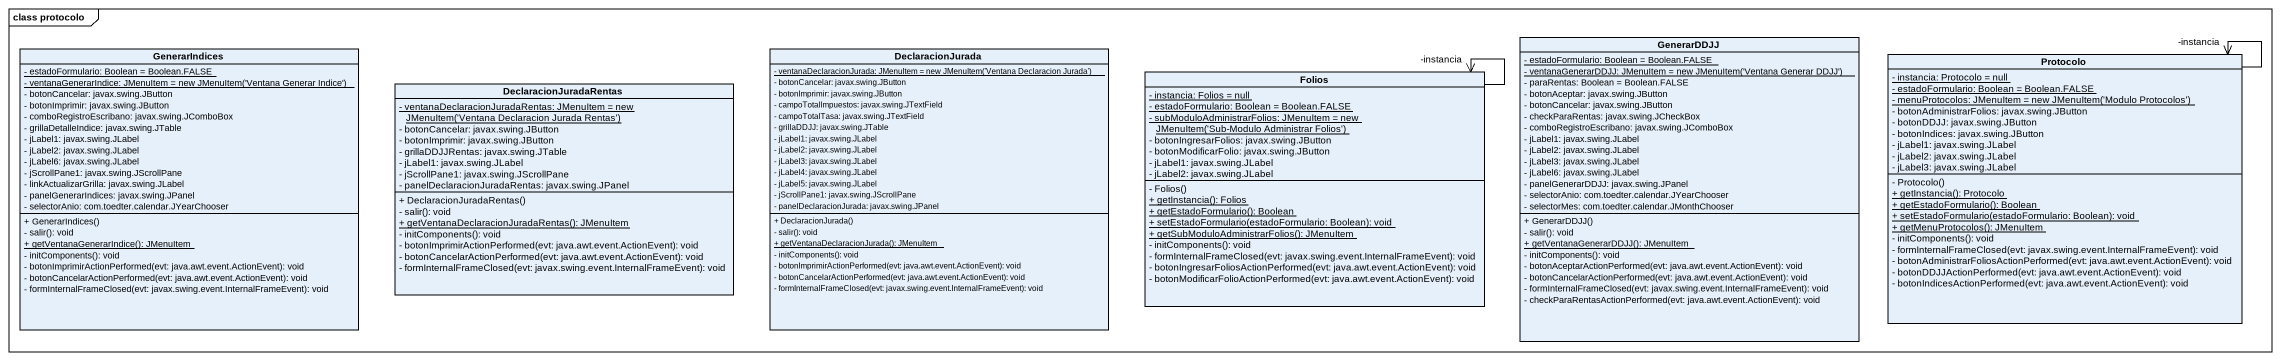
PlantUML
@startuml
mainframe class protocolo
hide circle
hide empty members
skinparam classAttributeIconSize 0
class GenerarIndices {
  {static} - estadoFormulario: Boolean = Boolean.FALSE
  {static} {field} - ventanaGenerarIndice: JMenuItem = new JMenuItem('Ventana Generar Indice')
  - botonCancelar: javax.swing.JButton
  - botonImprimir: javax.swing.JButton
  - comboRegistroEscribano: javax.swing.JComboBox
  - grillaDetalleIndice: javax.swing.JTable
  - jLabel1: javax.swing.JLabel
  - jLabel2: javax.swing.JLabel
  - jLabel6: javax.swing.JLabel
  - jScrollPane1: javax.swing.JScrollPane
  - linkActualizarGrilla: javax.swing.JLabel
  - panelGenerarIndices: javax.swing.JPanel
  - selectorAnio: com.toedter.calendar.JYearChooser
  + GenerarIndices()
  - salir(): void
  {static} + getVentanaGenerarIndice(): JMenuItem
  - initComponents(): void
  - botonImprimirActionPerformed(evt: java.awt.event.ActionEvent): void
  - botonCancelarActionPerformed(evt: java.awt.event.ActionEvent): void
  - formInternalFrameClosed(evt: javax.swing.event.InternalFrameEvent): void
}
class DeclaracionJurada {
  {static} {field} - ventanaDeclaracionJurada: JMenuItem = new JMenuItem('Ventana Declaracion Jurada')
  - botonCancelar: javax.swing.JButton
  - botonImprimir: javax.swing.JButton
  - campoTotalImpuestos: javax.swing.JTextField
  - campoTotalTasa: javax.swing.JTextField
  - grillaDDJJ: javax.swing.JTable
  - jLabel1: javax.swing.JLabel
  - jLabel2: javax.swing.JLabel
  - jLabel3: javax.swing.JLabel
  - jLabel4: javax.swing.JLabel
  - jLabel5: javax.swing.JLabel
  - jScrollPane1: javax.swing.JScrollPane
  - panelDeclaracionJurada: javax.swing.JPanel
  + DeclaracionJurada()
  - salir(): void
  {static} + getVentanaDeclaracionJurada(): JMenuItem
  - initComponents(): void
  - botonImprimirActionPerformed(evt: java.awt.event.ActionEvent): void
  - botonCancelarActionPerformed(evt: java.awt.event.ActionEvent): void
  - formInternalFrameClosed(evt: javax.swing.event.InternalFrameEvent): void
}
class GenerarDDJJ {
  {static} - estadoFormulario: Boolean = Boolean.FALSE
  {static} {field} - ventanaGenerarDDJJ: JMenuItem = new JMenuItem('Ventana Generar DDJJ')
  - paraRentas: Boolean = Boolean.FALSE
  - botonAceptar: javax.swing.JButton
  - botonCancelar: javax.swing.JButton
  - checkParaRentas: javax.swing.JCheckBox
  - comboRegistroEscribano: javax.swing.JComboBox
  - jLabel1: javax.swing.JLabel
  - jLabel2: javax.swing.JLabel
  - jLabel3: javax.swing.JLabel
  - jLabel6: javax.swing.JLabel
  - panelGenerarDDJJ: javax.swing.JPanel
  - selectorAnio: com.toedter.calendar.JYearChooser
  - selectorMes: com.toedter.calendar.JMonthChooser
  + GenerarDDJJ()
  - salir(): void
  {static} + getVentanaGenerarDDJJ(): JMenuItem
  - initComponents(): void
  - botonAceptarActionPerformed(evt: java.awt.event.ActionEvent): void
  - botonCancelarActionPerformed(evt: java.awt.event.ActionEvent): void
  - formInternalFrameClosed(evt: javax.swing.event.InternalFrameEvent): void
  - checkParaRentasActionPerformed(evt: java.awt.event.ActionEvent): void
}
class Protocolo {
  {static} - instancia: Protocolo = null
  {static} - estadoFormulario: Boolean = Boolean.FALSE
  {static} {field} - menuProtocolos: JMenuItem = new JMenuItem('Modulo Protocolos')
  - botonAdministrarFolios: javax.swing.JButton
  - botonDDJJ: javax.swing.JButton
  - botonIndices: javax.swing.JButton
  - jLabel1: javax.swing.JLabel
  - jLabel2: javax.swing.JLabel
  - jLabel3: javax.swing.JLabel
  - Protocolo()
  {static} + getInstancia(): Protocolo
  {static} + getEstadoFormulario(): Boolean
  {static} + setEstadoFormulario(estadoFormulario: Boolean): void
  {static} + getMenuProtocolos(): JMenuItem
  - initComponents(): void
  - formInternalFrameClosed(evt: javax.swing.event.InternalFrameEvent): void
  - botonAdministrarFoliosActionPerformed(evt: java.awt.event.ActionEvent): void
  - botonDDJJActionPerformed(evt: java.awt.event.ActionEvent): void
  - botonIndicesActionPerformed(evt: java.awt.event.ActionEvent): void
}
class DeclaracionJuradaRentas {
  {static} {field} - ventanaDeclaracionJuradaRentas: JMenuItem = new JMenuItem('Ventana Declaracion Jurada Rentas')
  - botonCancelar: javax.swing.JButton
  - botonImprimir: javax.swing.JButton
  - grillaDDJJRentas: javax.swing.JTable
  - jLabel1: javax.swing.JLabel
  - jScrollPane1: javax.swing.JScrollPane
  - panelDeclaracionJuradaRentas: javax.swing.JPanel
  + DeclaracionJuradaRentas()
  - salir(): void
  {static} + getVentanaDeclaracionJuradaRentas(): JMenuItem
  - initComponents(): void
  - botonImprimirActionPerformed(evt: java.awt.event.ActionEvent): void
  - botonCancelarActionPerformed(evt: java.awt.event.ActionEvent): void
  - formInternalFrameClosed(evt: javax.swing.event.InternalFrameEvent): void
}
class Folios {
  {static} - instancia: Folios = null
  {static} - estadoFormulario: Boolean = Boolean.FALSE
  {static} {field} - subModuloAdministrarFolios: JMenuItem = new JMenuItem('Sub-Modulo Administrar Folios')
  - botonIngresarFolios: javax.swing.JButton
  - botonModificarFolio: javax.swing.JButton
  - jLabel1: javax.swing.JLabel
  - jLabel2: javax.swing.JLabel
  - Folios()
  {static} + getInstancia(): Folios
  {static} + getEstadoFormulario(): Boolean
  {static} + setEstadoFormulario(estadoFormulario: Boolean): void
  {static} + getSubModuloAdministrarFolios(): JMenuItem
  - initComponents(): void
  - formInternalFrameClosed(evt: javax.swing.event.InternalFrameEvent): void
  - botonIngresarFoliosActionPerformed(evt: java.awt.event.ActionEvent): void
  - botonModificarFolioActionPerformed(evt: java.awt.event.ActionEvent): void
}
Protocolo --> "-instancia" Protocolo
Folios --> "-instancia" Folios
@enduml
